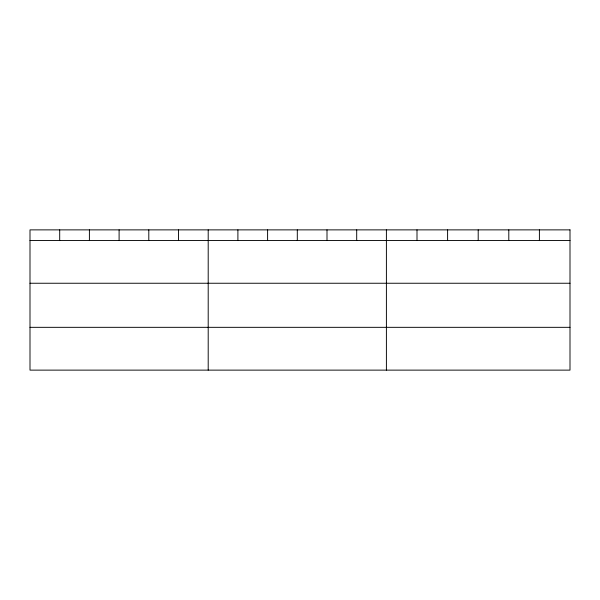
<?xml version="1.0" encoding="UTF-8"?>
<svg xmlns="http://www.w3.org/2000/svg" width="600" height="600" viewBox="0 0 600 600"><rect width="100%" height="100%" fill="white"/><g stroke="black" fill="none" stroke-linecap="round" stroke-linejoin="round"><path stroke-width="0.9" d="M30 240.45L570 240.45M30 283.245L570 283.245M30 327.33L570 327.33M539.4 229.875L539.4 240.45M508.8 229.875L508.8 240.45M478.2 229.875L478.2 240.45M447.6 229.875L447.6 240.45M417 229.875L417 240.45M386.4 229.875L386.4 370.125M356.7 229.875L356.7 240.45M327 229.875L327 240.45M297.3 229.875L297.3 240.45M267.6 229.875L267.6 240.45M237.9 229.875L237.9 240.45M208.2 229.875L208.2 370.125M178.5 229.875L178.5 240.45M148.8 229.875L148.8 240.45M119.1 229.875L119.1 240.45M89.4 229.875L89.4 240.45M59.7 229.875L59.7 240.45M570 229.875L30 229.875L30 370.125L570 370.125L570 229.875"/></g></svg>
